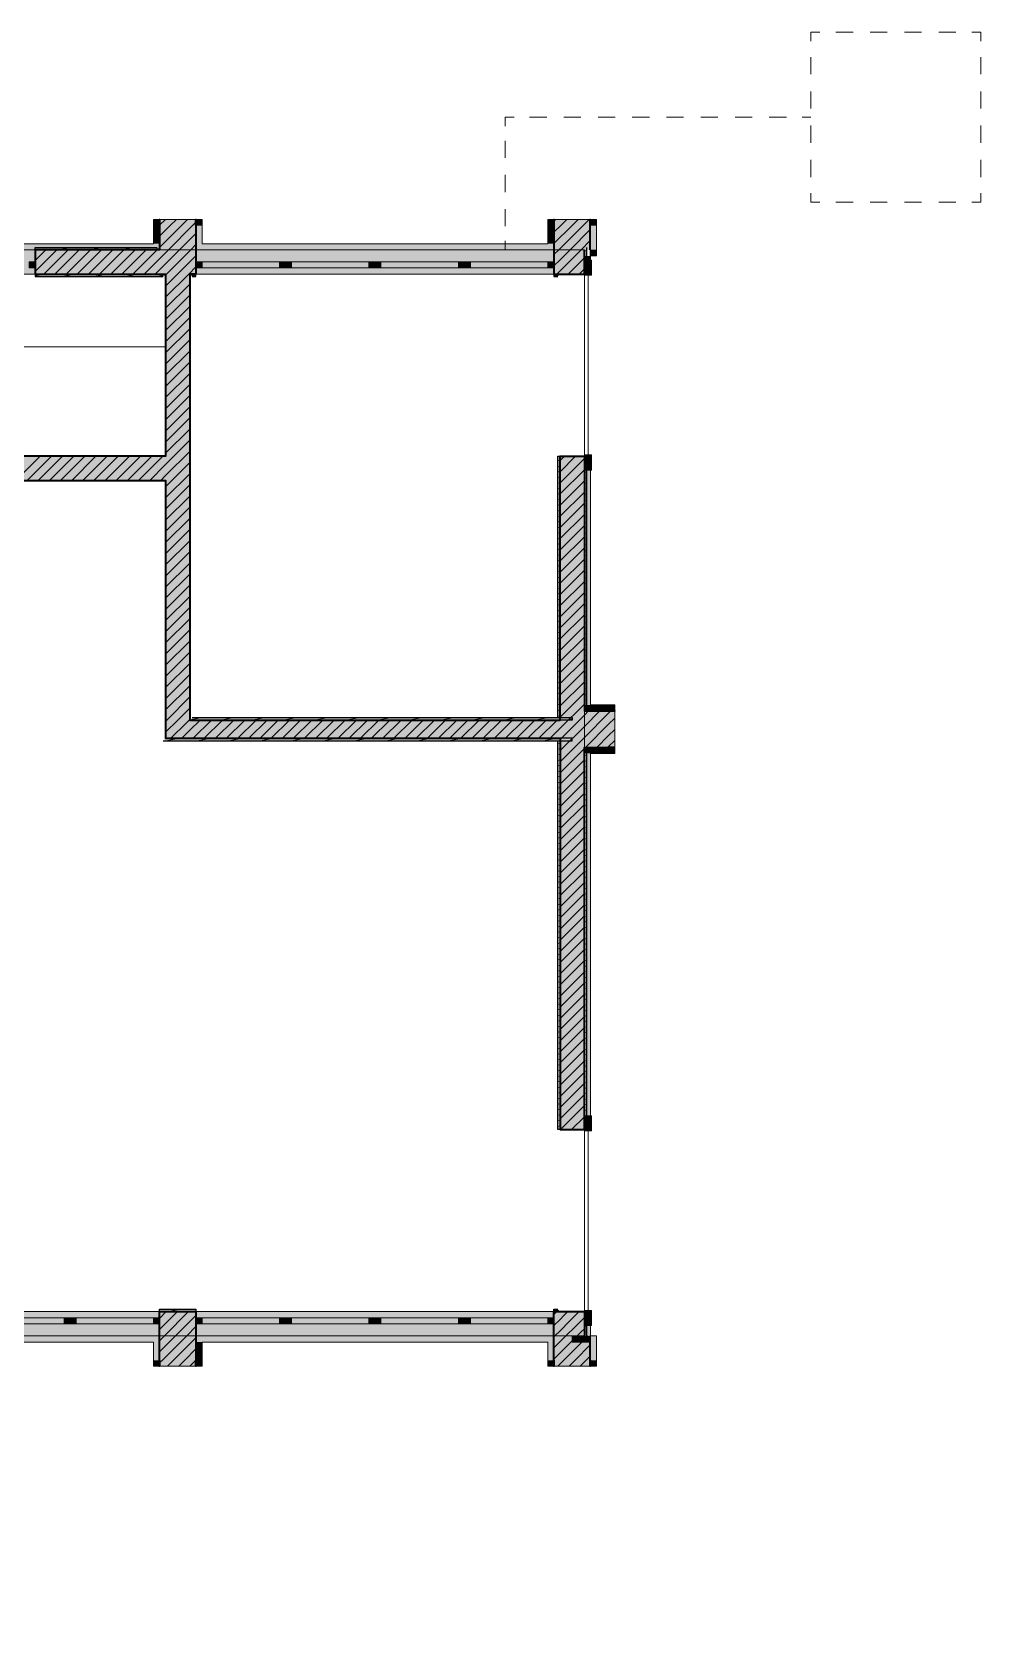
# Model space of a CAD drawing. Header units: inches. Extents: x 99 to 83418, y 65 to 21631.
# Drawn here: x 75601 to 83418, y 8376 to 21631 of the extents above; entities that cross this region are included whole.
import ezdxf

# ---------------------------------------------------------------- set-up
doc = ezdxf.new("R2010")
doc.units = ezdxf.units.IN
doc.header["$MEASUREMENT"] = 0
doc.layers.add('PDF_Interior$-$Furniture$', color=7, linetype='Continuous', true_color=0x573938)
doc.layers.add('PDF_Structural - Bearing', color=7, linetype='Continuous')

msp = doc.modelspace()

# ---------------------------------------------------------------- linework, layer by layer
at = {"layer": 'PDF_Interior$-$Furniture$', "color": 121, "lineweight": 13, "true_color": 0x80ffdf}
for points in [[(75658, 19858), (75626, 19852)], [(75917, 19858), (75803, 19838)], [(76176, 19858), (76063, 19838)], [(76435, 19858), (76322, 19838)], [(76640, 19849), (76581, 19838)], [(80171, 19831), (80151, 19828)], [(80171, 19786), (80151, 19782)], [(75706, 19638), (75626, 19624)], [(75965, 19638), (75851, 19618)], [(76224, 19638), (76111, 19618)], [(76483, 19638), (76370, 19618)], [(76691, 19629), (76629, 19618)], [(76950, 19629), (76916, 19623)], [(80171, 19740), (80151, 19736)], [(80171, 19694), (80151, 19691)], [(80171, 19649), (80151, 19645)], [(79951, 18102), (79931, 18098)], [(79951, 18056), (79931, 18053)], [(80156, 18138), (80151, 18137)], [(80171, 18095), (80151, 18091)], [(80171, 18049), (80151, 18046)], [(79951, 18010), (79931, 18007)], [(79951, 17965), (79931, 17961)], [(79951, 17919), (79931, 17916)], [(80171, 18004), (80151, 18000)], [(80171, 17958), (80151, 17954)], [(80171, 17912), (80151, 17909)], [(79951, 17873), (79931, 17870)], [(79951, 17828), (79931, 17824)], [(79951, 17782), (79931, 17778)], [(80171, 17867), (80151, 17863)], [(80171, 17821), (80151, 17817)], [(80171, 17775), (80151, 17772)], [(79951, 17736), (79931, 17733)], [(79951, 17691), (79931, 17687)], [(79951, 17645), (79931, 17641)], [(80171, 17729), (80151, 17726)], [(80171, 17684), (80151, 17680)], [(80171, 17638), (80151, 17635)], [(79951, 17599), (79931, 17596)], [(79951, 17554), (79931, 17550)], [(79951, 17508), (79931, 17504)], [(80171, 17592), (80151, 17589)], [(80171, 17547), (80151, 17543)], [(80171, 17501), (80151, 17497)], [(79951, 17462), (79931, 17459)], [(79951, 17416), (79931, 17413)], [(79951, 17371), (79931, 17367)], [(80171, 17455), (80151, 17452)], [(80171, 17410), (80151, 17406)], [(79951, 17325), (79931, 17322)], [(79951, 17279), (79931, 17276)], [(79951, 17234), (79931, 17230)], [(80171, 17364), (80151, 17360)], [(80171, 17318), (80151, 17315)], [(80171, 17272), (80151, 17269)], [(79951, 17188), (79931, 17184)], [(79951, 17142), (79931, 17139)], [(80171, 17227), (80151, 17223)], [(80171, 17181), (80151, 17178)], [(80171, 17135), (80151, 17132)], [(79951, 17097), (79931, 17093)], [(79951, 17051), (79931, 17047)], [(79951, 17005), (79931, 17002)], [(80171, 17090), (80151, 17086)], [(80171, 17044), (80151, 17040)], [(80171, 16998), (80151, 16995)], [(79951, 16960), (79931, 16956)], [(79951, 16914), (79931, 16910)], [(79951, 16868), (79931, 16865)], [(80171, 16953), (80151, 16949)], [(80171, 16907), (80151, 16903)], [(80171, 16861), (80151, 16858)], [(79951, 16822), (79931, 16819)], [(79951, 16777), (79931, 16773)], [(79951, 16731), (79931, 16728)], [(80171, 16816), (80151, 16812)], [(80171, 16770), (80151, 16766)], [(80171, 16724), (80151, 16721)], [(79951, 16685), (79931, 16682)], [(79951, 16640), (79931, 16636)], [(79951, 16594), (79931, 16590)], [(80171, 16678), (80151, 16675)], [(80171, 16633), (80151, 16629)], [(80171, 16587), (80151, 16584)], [(79951, 16548), (79931, 16545)], [(79951, 16503), (79931, 16499)], [(79951, 16457), (79931, 16453)], [(80171, 16541), (80151, 16538)], [(80171, 16496), (80151, 16492)], [(80171, 16450), (80151, 16446)], [(79951, 16411), (79931, 16408)], [(79951, 16366), (79931, 16362)], [(79951, 16320), (79931, 16316)], [(80171, 16404), (80151, 16401)], [(80171, 16359), (80151, 16355)], [(80171, 16313), (80151, 16309)], [(79951, 16274), (79931, 16271)], [(79951, 16228), (79931, 16225)], [(79951, 16183), (79931, 16179)], [(80171, 16267), (80151, 16264)], [(80171, 16222), (80151, 16218)], [(80171, 16176), (80151, 16172)], [(79951, 16137), (79931, 16134)], [(79951, 16091), (79931, 16088)], [(79951, 16046), (79931, 16042)], [(80171, 16130), (80151, 16127)], [(80171, 16084), (80151, 16081)], [(77004, 15983), (76902, 15965)], [(77264, 15983), (77150, 15963)], [(77523, 15983), (77409, 15963)], [(77782, 15983), (77668, 15963)], [(78041, 15983), (77928, 15963)], [(78300, 15983), (78187, 15963)], [(78559, 15983), (78446, 15963)], [(78818, 15983), (78705, 15963)], [(79078, 15983), (78964, 15963)], [(79337, 15983), (79223, 15963)], [(79596, 15983), (79482, 15963)], [(79855, 15983), (79742, 15963)], [(79951, 16000), (79931, 15996)], [(80051, 15972), (80001, 15963)], [(76818, 15813), (76704, 15793)], [(77077, 15813), (76964, 15793)], [(77336, 15813), (77223, 15793)], [(77595, 15813), (77482, 15793)], [(77854, 15813), (77741, 15793)], [(78114, 15813), (78000, 15793)], [(78373, 15813), (78259, 15793)], [(78632, 15813), (78518, 15793)], [(78891, 15813), (78778, 15793)], [(79150, 15813), (79037, 15793)], [(79409, 15813), (79296, 15793)], [(79668, 15813), (79555, 15793)], [(79928, 15813), (79814, 15793)], [(79951, 15771), (79931, 15768)], [(79951, 15726), (79931, 15722)], [(79951, 15680), (79931, 15677)], [(80170, 15719), (80151, 15715)], [(80171, 15673), (80151, 15670)], [(79951, 15634), (79931, 15631)], [(79951, 15589), (79931, 15585)], [(79951, 15543), (79931, 15539)], [(80171, 15627), (80151, 15624)], [(80171, 15582), (80151, 15578)], [(80171, 15536), (80151, 15533)], [(79951, 15497), (79931, 15494)], [(79951, 15452), (79931, 15448)], [(79951, 15406), (79931, 15402)], [(80171, 15490), (80151, 15487)], [(80171, 15445), (80151, 15441)], [(80171, 15399), (80151, 15395)], [(79951, 15360), (79931, 15357)], [(79951, 15315), (79931, 15311)], [(79951, 15269), (79931, 15265)], [(80171, 15353), (80151, 15350)], [(80171, 15308), (80151, 15304)], [(80171, 15262), (80151, 15258)], [(79951, 15223), (79931, 15220)], [(79951, 15177), (79931, 15174)], [(79951, 15132), (79931, 15128)], [(80171, 15216), (80151, 15213)], [(80171, 15171), (80151, 15167)], [(80171, 15125), (80151, 15121)], [(79951, 15086), (79931, 15083)], [(79951, 15040), (79931, 15037)], [(79951, 14995), (79931, 14991)], [(80171, 15079), (80151, 15076)], [(80171, 15033), (80151, 15030)], [(80171, 14988), (80151, 14984)], [(79951, 14949), (79931, 14945)], [(79951, 14903), (79931, 14900)], [(79951, 14858), (79931, 14854)], [(80171, 14942), (80151, 14939)], [(80171, 14896), (80151, 14893)], [(80171, 14851), (80151, 14847)], [(79951, 14812), (79931, 14808)], [(79951, 14766), (79931, 14763)], [(79951, 14721), (79931, 14717)], [(80171, 14805), (80151, 14801)], [(80171, 14759), (80151, 14756)], [(79951, 14675), (79931, 14671)], [(79951, 14629), (79931, 14626)], [(79951, 14583), (79931, 14580)], [(80171, 14714), (80151, 14710)], [(80171, 14668), (80151, 14664)], [(80171, 14622), (80151, 14619)], [(79951, 14538), (79931, 14534)], [(79951, 14492), (79931, 14489)], [(80171, 14577), (80151, 14573)], [(80171, 14531), (80151, 14527)], [(80171, 14485), (80151, 14482)], [(79951, 14446), (79931, 14443)], [(79951, 14401), (79931, 14397)], [(79951, 14355), (79931, 14351)], [(80171, 14439), (80151, 14436)], [(80171, 14394), (80151, 14390)], [(80171, 14348), (80151, 14345)], [(79951, 14309), (79931, 14306)], [(79951, 14264), (79931, 14260)], [(79951, 14218), (79931, 14214)], [(80171, 14302), (80151, 14299)], [(80171, 14257), (80151, 14253)], [(80171, 14211), (80151, 14207)], [(79951, 14172), (79931, 14169)], [(79951, 14126), (79931, 14123)], [(79951, 14081), (79931, 14077)], [(80171, 14165), (80151, 14162)], [(80171, 14120), (80151, 14116)], [(80171, 14074), (80151, 14070)], [(79951, 14035), (79931, 14032)], [(79951, 13989), (79931, 13986)], [(79951, 13944), (79931, 13940)], [(80171, 14028), (80151, 14025)], [(80171, 13983), (80151, 13979)], [(80171, 13937), (80151, 13933)], [(79951, 13898), (79931, 13894)], [(79951, 13852), (79931, 13849)], [(79951, 13807), (79931, 13803)], [(80171, 13891), (80151, 13888)], [(80171, 13845), (80151, 13842)], [(80171, 13800), (80151, 13796)], [(79951, 13761), (79931, 13757)], [(79951, 13715), (79931, 13712)], [(79951, 13670), (79931, 13666)], [(80171, 13754), (80151, 13751)], [(80171, 13708), (80151, 13705)], [(80171, 13663), (80151, 13659)], [(79951, 13624), (79931, 13620)], [(79951, 13578), (79931, 13575)], [(79951, 13532), (79931, 13529)], [(80171, 13617), (80151, 13613)], [(80171, 13571), (80151, 13568)], [(80171, 13526), (80151, 13522)], [(79951, 13487), (79931, 13483)], [(79951, 13441), (79931, 13438)], [(79951, 13395), (79931, 13392)], [(80171, 13480), (80151, 13476)], [(80171, 13434), (80151, 13431)], [(80171, 13388), (80151, 13385)], [(79951, 13350), (79931, 13346)], [(79951, 13304), (79931, 13300)], [(79951, 13258), (79931, 13255)], [(80171, 13343), (80151, 13339)], [(80171, 13297), (80151, 13294)], [(79951, 13213), (79931, 13209)], [(79951, 13167), (79931, 13163)], [(80171, 13251), (80151, 13248)], [(80171, 13206), (80151, 13202)], [(80171, 13160), (80151, 13156)], [(79951, 13121), (79931, 13118)], [(79951, 13076), (79931, 13072)], [(79951, 13030), (79931, 13026)], [(80171, 13114), (80151, 13111)], [(80171, 13069), (80151, 13065)], [(80171, 13023), (80151, 13019)], [(79951, 12984), (79931, 12981)], [(79951, 12938), (79931, 12935)], [(79951, 12893), (79931, 12889)], [(80171, 12977), (80151, 12974)], [(80171, 12932), (80151, 12928)], [(80171, 12886), (80151, 12882)], [(79951, 12847), (79931, 12844)], [(79951, 12801), (79931, 12798)], [(79951, 12756), (79931, 12752)], [(80171, 12840), (80151, 12837)], [(80171, 12794), (80151, 12791)], [(80171, 12749), (80151, 12745)], [(79951, 12710), (79931, 12706)], [(79951, 12664), (79931, 12661)], [(79951, 12619), (79931, 12615)], [(80171, 12703), (80151, 12700)], [(80171, 12657), (80151, 12654)], [(80171, 12612), (80151, 12608)], [(76713, 11088), (76826, 11108)], [(79931, 11107), (79900, 11102)], [(80171, 11058), (80151, 11055)], [(80171, 11012), (80151, 11009)], [(80171, 10967), (80151, 10963)], [(80171, 10921), (80151, 10917)], [(80171, 10875), (80164, 10874)]]:
    msp.add_lwpolyline(points, dxfattribs=at)
at = {"layer": 'PDF_Interior$-$Furniture$', "color": 126, "lineweight": 25, "true_color": 0x008060}
for points in [[(76650, 19838), (75626, 19838), (75626, 19858), (76630, 19858)], [(80151, 19838), (80151, 19638), (80171, 19638), (80171, 19858)], [(76700, 19638), (75626, 19638), (75626, 19618), (76680, 19618)], [(76920, 19618), (76950, 19618), (76950, 19638), (76900, 19638)], [(79951, 19638), (79900, 19638), (79900, 19618), (79931, 19618)], [(79931, 15983), (79931, 18138), (79951, 18138), (79951, 15963)], [(80171, 16058), (80171, 18138), (80151, 18138), (80151, 16038)], [(76920, 15983), (80051, 15983), (80051, 15963), (76900, 15963)], [(76680, 15793), (80051, 15793), (80051, 15813), (76700, 15813)], [(79951, 15813), (79951, 12588), (79931, 12588), (79931, 15793)], [(80151, 15738), (80151, 12588), (80171, 12588), (80171, 15718)], [(79951, 11088), (79900, 11088), (79900, 11108), (79931, 11108)], [(80171, 10868), (80171, 11088), (80151, 11088), (80151, 10888)]]:
    msp.add_lwpolyline(points, dxfattribs=at)
msp.add_lwpolyline([(76950, 11088), (76650, 11088), (76650, 11108), (76950, 11108)], close=True, dxfattribs=at)
at = {"layer": 'PDF_Interior$-$Furniture$', "color": 7, "lineweight": 0, "true_color": 0xffffff, "transparency": 33554559}
for points in [[(76650, 19838), (76630, 19858), (75626, 19838), (75626, 19858)], [(80151, 19838), (80151, 19638), (80171, 19858), (80171, 19638)], [(76680, 19618), (76700, 19638), (75626, 19618), (75626, 19638)], [(76900, 19638), (76920, 19618), (76950, 19638), (76950, 19618)], [(79951, 19638), (79900, 19638), (79931, 19618), (79900, 19618)], [(79931, 18138), (79931, 15983), (79951, 18138), (79951, 15963)], [(80151, 16038), (80171, 16058), (80151, 18138), (80171, 18138)], [(76920, 15983), (76900, 15963), (80051, 15983), (80051, 15963)], [(80051, 15793), (80051, 15813), (76680, 15793), (76700, 15813)], [(79951, 15813), (79931, 15793), (79951, 12588), (79931, 12588)], [(80151, 12588), (80171, 12588), (80151, 15738), (80171, 15718)], [(76950, 11108), (76650, 11108), (76950, 11088), (76650, 11088)], [(79931, 11108), (79900, 11108), (79951, 11088), (79900, 11088)], [(80171, 11088), (80151, 11088), (80171, 10868), (80151, 10888)]]:
    msp.add_solid(points, dxfattribs=at)
at = {"layer": 'PDF_Structural - Bearing', "lineweight": 13}
for points in [[(82018, 21558), (82018, 21631), (82091, 21631)], [(82224, 21631), (82365, 21631)], [(82506, 21631), (82647, 21631)], [(82788, 21631), (82929, 21631)], [(83071, 21631), (83212, 21631)], [(83345, 21631), (83418, 21631), (83418, 21558)], [(82018, 21284), (82018, 21425)], [(83418, 21425), (83418, 21284)], [(82018, 21002), (82018, 21143)], [(83418, 21143), (83418, 21002)], [(79498, 20858), (79498, 20931), (79571, 20931)], [(79699, 20931), (79841, 20931)], [(79982, 20931), (80123, 20931)], [(80264, 20931), (80405, 20931)], [(80546, 20931), (80687, 20931)], [(80828, 20931), (80969, 20931)], [(81111, 20931), (81252, 20931)], [(81393, 20931), (81534, 20931)], [(81675, 20931), (81816, 20931)], [(81945, 20931), (82018, 20931)], [(82018, 20720), (82018, 20861)], [(83418, 20861), (83418, 20720)], [(79498, 20596), (79498, 20737)], [(82018, 20437), (82018, 20578)], [(83418, 20578), (83418, 20437)], [(79498, 20314), (79498, 20455)], [(82091, 20231), (82018, 20231), (82018, 20304)], [(83418, 20304), (83418, 20231), (83345, 20231)], [(79498, 20032), (79498, 20173)], [(82365, 20231), (82224, 20231)], [(82647, 20231), (82506, 20231)], [(82929, 20231), (82788, 20231)], [(83212, 20231), (83071, 20231)], [(79498, 19838), (79498, 19911)], [(77638, 19738), (77000, 19738)], [(77000, 19688), (77638, 19688)], [(78375, 19738), (77738, 19738)], [(77738, 19688), (78375, 19688)], [(79113, 19738), (78475, 19738)], [(78475, 19688), (79113, 19688)], [(79850, 19738), (79213, 19738)], [(79213, 19688), (79850, 19688)], [(73651, 19038), (76700, 19038)], [(75225, 11038), (75863, 11038)], [(75963, 11038), (76600, 11038)], [(77000, 11038), (77638, 11038)], [(77738, 11038), (78375, 11038)], [(78475, 11038), (79113, 11038)], [(79213, 11038), (79850, 11038)], [(75863, 10988), (75225, 10988)], [(76600, 10988), (75963, 10988)], [(77638, 10988), (77000, 10988)], [(78375, 10988), (77738, 10988)], [(79113, 10988), (78475, 10988)], [(79850, 10988), (79213, 10988)]]:
    msp.add_lwpolyline(points, dxfattribs=at)
at = {"layer": 'PDF_Structural - Bearing', "color": 251, "lineweight": 18, "true_color": 0x6a6a6a}
for points in [[(76950, 20088), (76650, 20088), (76600, 20088), (76600, 19888), (73750, 19888), (73750, 20038), (73750, 20088), (73400, 20088)], [(73700, 19838), (76650, 19838), (76650, 19888), (76650, 20038)], [(80200, 20088), (79900, 20088), (79850, 20088), (79850, 19888), (77000, 19888), (77000, 20038), (77000, 20088), (76650, 20088)], [(76950, 20038), (76950, 19838), (77000, 19838), (79900, 19838), (79900, 19888), (79900, 20038)], [(80151, 19788), (80151, 19637), (80201, 19637), (80201, 19788), (80250, 19788), (80250, 20038), (80250, 20088), (79900, 20088)], [(80200, 20038), (80200, 19838), (80200, 19788)], [(80401, 15738), (80401, 16038), (80401, 16088), (80201, 16088), (80201, 18138), (80151, 18138), (80151, 16088), (80151, 16038), (80351, 16038)], [(80351, 15738), (80151, 15738), (80151, 15688), (80151, 12588), (80201, 12588), (80201, 15688), (80351, 15688), (80401, 15688), (80401, 16038)], [(76650, 10688), (76650, 10888), (76600, 10888), (73700, 10888), (73700, 10838), (73700, 10688)], [(79900, 10688), (79900, 10888), (79850, 10888), (76950, 10888), (76950, 10838), (76950, 10688)], [(79900, 10638), (80200, 10638), (80250, 10638), (80250, 10888), (80200, 10888), (80200, 10688)], [(73400, 10638), (73700, 10638), (73750, 10638), (73750, 10838), (76600, 10838), (76600, 10688), (76600, 10638), (76950, 10638)], [(76650, 10638), (76950, 10638), (77000, 10638), (77000, 10838), (79850, 10838), (79850, 10688), (79850, 10638), (80200, 10638)]]:
    msp.add_lwpolyline(points, dxfattribs=at)
at = {"layer": 'PDF_Structural - Bearing', "lineweight": 35}
for points in [[(76650, 20038), (76650, 20088), (76650, 20038), (76650, 19838), (75626, 19838), (75626, 19738), (75626, 19688), (75626, 19638), (76700, 19638), (76700, 18138), (73651, 18138)], [(76950, 20038), (76950, 20088), (76950, 20038), (76950, 19838), (76950, 19738), (76950, 19688), (76950, 19638), (76900, 19638), (76900, 15963), (79951, 15963), (79951, 18138), (80151, 18138), (80151, 16038), (80351, 16038)], [(79900, 20038), (79900, 20088), (79900, 20038), (79900, 19838), (79900, 19738), (79900, 19688), (79900, 19638), (79951, 19638), (80151, 19638), (80151, 19838)], [(80200, 19838), (80200, 20038), (80200, 20088), (80200, 20038)], [(79951, 19638), (80151, 19638)], [(79951, 18138), (80151, 18138)], [(73700, 10688), (73700, 10638), (73700, 10688), (73700, 10888), (73700, 10988), (73700, 11038), (73700, 11088), (73651, 11088), (73651, 17938), (76700, 17938), (76700, 15813), (76900, 15813), (79951, 15813), (79951, 12588), (80151, 12588), (80151, 15738), (80351, 15738)], [(79951, 12588), (80151, 12588)], [(76650, 10688), (76650, 10638), (76650, 10688), (76650, 10888), (76650, 10988), (76650, 11038), (76650, 11088), (76950, 11088), (76950, 11038), (76950, 10988), (76950, 10888), (76950, 10688), (76950, 10638), (76950, 10688)], [(79900, 10688), (79900, 10638), (79900, 10688), (79900, 10888), (79900, 10988), (79900, 11038), (79900, 11088), (79951, 11088), (80151, 11088), (80151, 10888)], [(79951, 11088), (80151, 11088)], [(80200, 10688), (80200, 10638), (80200, 10688), (80200, 10888)]]:
    msp.add_lwpolyline(points, dxfattribs=at)
at = {"layer": 'PDF_Structural - Bearing', "color": 11, "lineweight": 9, "true_color": 0xfe847a}
for points in [[(76523, 19638), (76723, 19838), (76923, 20038), (76950, 20065)], [(76650, 19857), (76831, 20038), (76881, 20088)], [(76650, 19949), (76739, 20038), (76789, 20088)], [(76650, 20041), (76698, 20088)], [(79900, 19798), (79941, 19838), (80141, 20038), (80191, 20088)], [(79900, 19890), (80049, 20038), (80099, 20088)], [(79900, 19982), (79957, 20038), (80007, 20088)], [(79900, 20074), (79915, 20088)], [(76615, 19638), (76815, 19838), (76950, 19973)], [(79900, 19706), (79951, 19756), (80033, 19838), (80200, 20006)], [(79925, 19638), (79951, 19664), (80125, 19838), (80200, 19914)], [(75626, 19660), (75804, 19838)], [(75626, 19751), (75712, 19838)], [(75696, 19638), (75896, 19838)], [(75788, 19638), (75988, 19838)], [(75880, 19638), (76080, 19838)], [(75972, 19638), (76172, 19838)], [(76064, 19638), (76264, 19838)], [(76156, 19638), (76356, 19838)], [(76248, 19638), (76448, 19838)], [(76339, 19638), (76539, 19838)], [(76431, 19638), (76631, 19838)], [(76700, 19631), (76707, 19638), (76907, 19838), (76950, 19881)], [(76700, 19539), (76799, 19638), (76950, 19789)], [(80151, 19772), (80016, 19638)], [(76700, 19447), (76891, 19638), (76950, 19697)], [(80151, 19680), (80108, 19638)], [(76700, 19356), (76900, 19556)], [(76700, 19264), (76900, 19464)], [(76700, 19172), (76900, 19372)], [(76700, 19080), (76900, 19280)], [(76700, 18988), (76900, 19188)], [(76700, 18896), (76900, 19096)], [(76700, 18804), (76900, 19004)], [(76700, 18712), (76900, 18912)], [(76700, 18620), (76900, 18820)], [(76700, 18528), (76900, 18728)], [(76700, 18436), (76900, 18636)], [(76700, 18344), (76900, 18544)], [(76700, 18252), (76900, 18452)], [(76700, 18161), (76900, 18361)], [(76570, 17938), (76700, 18069), (76900, 18269)], [(76662, 17938), (76700, 17977), (76900, 18177)], [(75467, 17938), (75667, 18138)], [(75559, 17938), (75759, 18138)], [(75651, 17938), (75851, 18138)], [(75743, 17938), (75943, 18138)], [(75835, 17938), (76035, 18138)], [(75926, 17938), (76126, 18138)], [(76018, 17938), (76218, 18138)], [(76110, 17938), (76310, 18138)], [(76202, 17938), (76402, 18138)], [(76294, 17938), (76494, 18138)], [(76386, 17938), (76586, 18138)], [(76478, 17938), (76678, 18138)], [(76700, 17885), (76900, 18085)], [(79951, 18009), (80079, 18138)], [(79951, 18101), (79987, 18138)], [(79951, 17918), (80151, 18118)], [(76700, 17793), (76900, 17993)], [(76700, 17701), (76900, 17901)], [(79951, 17826), (80151, 18026)], [(79951, 17734), (80151, 17934)], [(76700, 17609), (76900, 17809)], [(79951, 17642), (80151, 17842)], [(76700, 17517), (76900, 17717)], [(79951, 17550), (80151, 17750)], [(79951, 17458), (80151, 17658)], [(76700, 17425), (76900, 17625)], [(76700, 17333), (76900, 17533)], [(79951, 17366), (80151, 17566)], [(76700, 17241), (76900, 17441)], [(79951, 17274), (80151, 17474)], [(79951, 17182), (80151, 17382)], [(76700, 17149), (76900, 17349)], [(76700, 17057), (76900, 17257)], [(79951, 17090), (80151, 17290)], [(76700, 16966), (76900, 17166)], [(79951, 16998), (80151, 17198)], [(79951, 16906), (80151, 17106)], [(76700, 16874), (76900, 17074)], [(76700, 16782), (76900, 16982)], [(79951, 16814), (80151, 17014)], [(76700, 16690), (76900, 16890)], [(79951, 16723), (80151, 16923)], [(76700, 16598), (76900, 16798)], [(76700, 16506), (76900, 16706)], [(79951, 16631), (80151, 16831)], [(79951, 16539), (80151, 16739)], [(76700, 16414), (76900, 16614)], [(79951, 16447), (80151, 16647)], [(76700, 16322), (76900, 16522)], [(79951, 16355), (80151, 16555)], [(79951, 16263), (80151, 16463)], [(76700, 16230), (76900, 16430)], [(76700, 16138), (76900, 16338)], [(79951, 16171), (80151, 16371)], [(76700, 16046), (76900, 16246)], [(79951, 16079), (80151, 16279)], [(79951, 15987), (80151, 16187)], [(76900, 16154), (76709, 15963), (76700, 15954)], [(76900, 16062), (76801, 15963), (76700, 15862)], [(79868, 15813), (79951, 15895), (80151, 16095)], [(76871, 15941), (76743, 15813)], [(76985, 15963), (76900, 15879), (76835, 15813)], [(76900, 15971), (76893, 15963), (76871, 15941)], [(76927, 15813), (77077, 15963)], [(77019, 15813), (77169, 15963)], [(77111, 15813), (77261, 15963)], [(77203, 15813), (77353, 15963)], [(77295, 15813), (77445, 15963)], [(77386, 15813), (77536, 15963)], [(77478, 15813), (77628, 15963)], [(77570, 15813), (77720, 15963)], [(77662, 15813), (77812, 15963)], [(77754, 15813), (77904, 15963)], [(77846, 15813), (77996, 15963)], [(77938, 15813), (78088, 15963)], [(78030, 15813), (78180, 15963)], [(78122, 15813), (78272, 15963)], [(78214, 15813), (78364, 15963)], [(78306, 15813), (78456, 15963)], [(78398, 15813), (78548, 15963)], [(78490, 15813), (78640, 15963)], [(78581, 15813), (78731, 15963)], [(78673, 15813), (78823, 15963)], [(78765, 15813), (78915, 15963)], [(78857, 15813), (79007, 15963)], [(78949, 15813), (79099, 15963)], [(79041, 15813), (79191, 15963)], [(79133, 15813), (79283, 15963)], [(79225, 15813), (79375, 15963)], [(79317, 15813), (79467, 15963)], [(79409, 15813), (79559, 15963)], [(79501, 15813), (79651, 15963)], [(79593, 15813), (79743, 15963)], [(79685, 15813), (79835, 15963)], [(79776, 15813), (79926, 15963)], [(79951, 15619), (80151, 15819), (80351, 16019), (80369, 16038)], [(79951, 15711), (80151, 15911), (80277, 16038)], [(79951, 15803), (80151, 16003), (80185, 16038)], [(80161, 15738), (80351, 15928), (80401, 15978)], [(80253, 15738), (80351, 15836), (80401, 15886)], [(80345, 15738), (80351, 15744), (80401, 15794)], [(79951, 15528), (80151, 15728)], [(79951, 15436), (80151, 15636)], [(79951, 15344), (80151, 15544)], [(79951, 15252), (80151, 15452)], [(79951, 15160), (80151, 15360)], [(79951, 15068), (80151, 15268)], [(79951, 14976), (80151, 15176)], [(79951, 14884), (80151, 15084)], [(79951, 14792), (80151, 14992)], [(79951, 14700), (80151, 14900)], [(79951, 14608), (80151, 14808)], [(79951, 14516), (80151, 14716)], [(79951, 14424), (80151, 14624)], [(79951, 14333), (80151, 14533)], [(79951, 14241), (80151, 14441)], [(79951, 14149), (80151, 14349)], [(79951, 14057), (80151, 14257)], [(79951, 13965), (80151, 14165)], [(79951, 13873), (80151, 14073)], [(79951, 13781), (80151, 13981)], [(79951, 13689), (80151, 13889)], [(79951, 13597), (80151, 13797)], [(79951, 13505), (80151, 13705)], [(79951, 13413), (80151, 13613)], [(79951, 13321), (80151, 13521)], [(79951, 13229), (80151, 13429)], [(79951, 13138), (80151, 13338)], [(79951, 13046), (80151, 13246)], [(79951, 12954), (80151, 13154)], [(79951, 12862), (80151, 13062)], [(79951, 12770), (80151, 12970)], [(79951, 12678), (80151, 12878)], [(79953, 12588), (80151, 12786)], [(80045, 12588), (80151, 12694)], [(80137, 12588), (80151, 12602)], [(76650, 10849), (76690, 10888), (76890, 11088)], [(76650, 10940), (76798, 11088)], [(76650, 11032), (76706, 11088)], [(76650, 10757), (76782, 10888), (76950, 11057)], [(79900, 10881), (79907, 10888), (79951, 10931), (80029, 11010), (80107, 11088)], [(79900, 11065), (79923, 11088)], [(79900, 10973), (79951, 11023), (79983, 11056)], [(80151, 11039), (80075, 10964), (79999, 10888), (79900, 10789)], [(80015, 11088), (79983, 11056)], [(76650, 10665), (76674, 10688), (76874, 10888), (76950, 10965)], [(76716, 10638), (76766, 10688), (76950, 10873)], [(80151, 10947), (80121, 10918), (80091, 10888), (79900, 10697)], [(79933, 10638), (79983, 10688), (80183, 10888)], [(76808, 10638), (76858, 10688), (76950, 10781)], [(80025, 10638), (80075, 10688), (80200, 10814)], [(76900, 10638), (76950, 10688), (76950, 10689)], [(80117, 10638), (80167, 10688), (80200, 10722)]]:
    msp.add_lwpolyline(points, dxfattribs=at)
at = {"layer": 'PDF_Structural - Bearing', "color": 123, "lineweight": 18, "true_color": 0x71cebe}
msp.add_lwpolyline([(53950, 19838), (53950, 10888), (70188, 10888), (70188, 8376), (73663, 8376), (73663, 10888), (80151, 10888), (80151, 19838)], close=True, dxfattribs=at)
at = {"layer": 'PDF_Structural - Bearing', "lineweight": 13}
for points in [[(74426, 19638), (75626, 19638), (75626, 19688), (75626, 19738), (75626, 19688), (75576, 19688), (75576, 19738), (75626, 19738), (75626, 19838), (74426, 19838), (74426, 19738), (74426, 19688)], [(76950, 19638), (79900, 19638), (79900, 19688), (79900, 19738), (79900, 19688), (79850, 19688), (79850, 19738), (79900, 19738), (79900, 19838), (76950, 19838), (76950, 19738), (76950, 19688)], [(76950, 19688), (77000, 19688), (77000, 19738), (76950, 19738)], [(77688, 19688), (77738, 19688), (77738, 19738), (77688, 19738), (77638, 19738), (77638, 19688)], [(78425, 19688), (78475, 19688), (78475, 19738), (78425, 19738), (78375, 19738), (78375, 19688)], [(79163, 19688), (79213, 19688), (79213, 19738), (79163, 19738), (79113, 19738), (79113, 19688)], [(73700, 11088), (76650, 11088), (76650, 11038), (76650, 10988), (76650, 11038), (76600, 11038), (76600, 10988), (76650, 10988), (76650, 10888), (73700, 10888), (73700, 10988), (73700, 11038)], [(75913, 11038), (75963, 11038), (75963, 10988), (75913, 10988), (75863, 10988), (75863, 11038)], [(76950, 11088), (79900, 11088), (79900, 11038), (79900, 10988), (79900, 11038), (79850, 11038), (79850, 10988), (79900, 10988), (79900, 10888), (76950, 10888), (76950, 10988), (76950, 11038)], [(76950, 11038), (77000, 11038), (77000, 10988), (76950, 10988)], [(77688, 11038), (77738, 11038), (77738, 10988), (77688, 10988), (77638, 10988), (77638, 11038)], [(78425, 11038), (78475, 11038), (78475, 10988), (78425, 10988), (78375, 10988), (78375, 11038)], [(79163, 11038), (79213, 11038), (79213, 10988), (79163, 10988), (79113, 10988), (79113, 11038)]]:
    msp.add_lwpolyline(points, close=True, dxfattribs=at)
at = {"layer": 'PDF_Structural - Bearing', "color": 30, "lineweight": 20, "true_color": 0xff6600}
for points in [[(80151, 19628), (80211, 19628), (80211, 19753), (80151, 19753)], [(80151, 18148), (80211, 18148), (80211, 18023), (80151, 18023)], [(80151, 12578), (80211, 12578), (80211, 12703), (80151, 12703)], [(80151, 11098), (80211, 11098), (80211, 10973), (80151, 10973)]]:
    msp.add_lwpolyline(points, close=True, dxfattribs=at)
at = {"layer": 'PDF_Structural - Bearing', "color": 30, "lineweight": 18, "true_color": 0xff6600}
for points in [[(80181, 19628), (80181, 18148)], [(80181, 12578), (80181, 11098)]]:
    msp.add_lwpolyline(points, dxfattribs=at)
at = {"layer": 'PDF_Structural - Bearing', "lineweight": 35}
for points in [[(80351, 16038), (80401, 16038)], [(80401, 15738), (80351, 15738)]]:
    msp.add_lwpolyline(points, close=True, dxfattribs=at)
at = {"layer": 'PDF_Structural - Bearing', "color": 251, "lineweight": 18, "true_color": 0x6a6a6a}
msp.add_lwpolyline([(80201, 11088), (80151, 11088), (80151, 10888), (80050, 10888), (80050, 10838), (80201, 10838), (80201, 10888)], close=True, dxfattribs=at)
at = {"layer": 'PDF_Structural - Bearing', "color": 7, "lineweight": 0, "true_color": 0xffffff, "transparency": 33554559}
for points in [[(76600, 20038), (76600, 20088), (76650, 20038)], [(76600, 20088), (76650, 20088), (76650, 20038)], [(76600, 20038), (76650, 20038), (76600, 19888), (76650, 19888)], [(76950, 20088), (76950, 20038), (76650, 20088), (76650, 20038)], [(76650, 20038), (76950, 20038), (76650, 19838), (76950, 19838)], [(76950, 20088), (77000, 20088), (76950, 20038)], [(76950, 20038), (77000, 20088), (77000, 20038)], [(76950, 20038), (77000, 20038), (76950, 19838), (77000, 19838)], [(79850, 20038), (79850, 20088), (79900, 20038)], [(79850, 20088), (79900, 20088), (79900, 20038)], [(79850, 20038), (79900, 20038), (79850, 19888), (79900, 19888)], [(80200, 20088), (80200, 20038), (79900, 20088), (79900, 20038)], [(79900, 20038), (80200, 20038), (79900, 19838), (80200, 19838)], [(80200, 20088), (80250, 20088), (80200, 20038)], [(80200, 20038), (80250, 20088), (80250, 20038)], [(80250, 19838), (80200, 19838), (80250, 20038), (80200, 20038)], [(73700, 19838), (73700, 19888), (76650, 19838), (76650, 19888)], [(77000, 19838), (77000, 19888), (79900, 19838), (79900, 19888)], [(74426, 19838), (75626, 19838), (74426, 19638), (75626, 19638)], [(75626, 19838), (76950, 19838), (75626, 19638), (76950, 19638)], [(76950, 19838), (79900, 19838), (76950, 19638), (79900, 19638)], [(79951, 19838), (79951, 19638), (79900, 19838), (79900, 19638)], [(79951, 19838), (80151, 19838), (79951, 19638)], [(79951, 19638), (80151, 19838), (80151, 19638)], [(80151, 19788), (80201, 19788), (80151, 19637), (80201, 19637)], [(80151, 19628), (80211, 19628), (80151, 19753), (80211, 19753)], [(80250, 19838), (80250, 19788), (80200, 19838)], [(80200, 19838), (80250, 19788), (80200, 19788)], [(75626, 19738), (75576, 19738), (75626, 19688), (75576, 19688)], [(76900, 15963), (76700, 15963), (76900, 19638), (76700, 19638)], [(76950, 19688), (77000, 19688), (76950, 19738), (77000, 19738)], [(77638, 19738), (77000, 19738), (77638, 19688), (77000, 19688)], [(77688, 19738), (77638, 19738), (77688, 19688), (77638, 19688)], [(77688, 19688), (77738, 19688), (77688, 19738), (77738, 19738)], [(78375, 19738), (77738, 19738), (78375, 19688), (77738, 19688)], [(78425, 19738), (78375, 19738), (78425, 19688), (78375, 19688)], [(78425, 19688), (78475, 19688), (78425, 19738), (78475, 19738)], [(79113, 19738), (78475, 19738), (79113, 19688), (78475, 19688)], [(79163, 19738), (79113, 19738), (79163, 19688), (79113, 19688)], [(79163, 19688), (79213, 19688), (79163, 19738), (79213, 19738)], [(79850, 19738), (79213, 19738), (79850, 19688), (79213, 19688)], [(79900, 19738), (79850, 19738), (79900, 19688), (79850, 19688)], [(73651, 17938), (73651, 18138), (76700, 17938), (76700, 18138)], [(79951, 12588), (79951, 18138), (80151, 12588), (80151, 18138)], [(80151, 18148), (80151, 18023), (80211, 18148), (80211, 18023)], [(80201, 16088), (80151, 16088), (80201, 18138), (80151, 18138)], [(80201, 16088), (80201, 16038), (80151, 16038)], [(80151, 16088), (80201, 16088), (80151, 16038)], [(80351, 16088), (80351, 16038), (80201, 16088), (80201, 16038)], [(80351, 16088), (80401, 16088), (80351, 16038)], [(80351, 16038), (80401, 16088), (80401, 16038)], [(76900, 15963), (76700, 15813), (76700, 15963)], [(76900, 15963), (76900, 15813), (76700, 15813)], [(76900, 15813), (76900, 15963), (79951, 15813), (79951, 15963)], [(80351, 16038), (80351, 15738), (80151, 16038), (80151, 15738)], [(80401, 15738), (80351, 15738), (80401, 16038), (80351, 16038)], [(80201, 15738), (80201, 15688), (80151, 15738)], [(80201, 15688), (80151, 15688), (80151, 15738)], [(80151, 15688), (80201, 15688), (80151, 12588), (80201, 12588)], [(80201, 15688), (80201, 15738), (80351, 15688), (80351, 15738)], [(80401, 15738), (80401, 15688), (80351, 15738)], [(80351, 15738), (80401, 15688), (80351, 15688)], [(80151, 12578), (80211, 12578), (80151, 12703), (80211, 12703)], [(73700, 10888), (73700, 11088), (76650, 10888), (76650, 11088)], [(75863, 10988), (75863, 11038), (75225, 10988), (75225, 11038)], [(75913, 10988), (75913, 11038), (75863, 10988), (75863, 11038)], [(75913, 11038), (75913, 10988), (75963, 11038), (75963, 10988)], [(76600, 10988), (76600, 11038), (75963, 10988), (75963, 11038)], [(76650, 10988), (76650, 11038), (76600, 10988), (76600, 11038)], [(76650, 10888), (76650, 11088), (76950, 10888), (76950, 11088)], [(76950, 10888), (76950, 11088), (79900, 10888), (79900, 11088)], [(76950, 11038), (76950, 10988), (77000, 11038), (77000, 10988)], [(77638, 10988), (77638, 11038), (77000, 10988), (77000, 11038)], [(77688, 10988), (77688, 11038), (77638, 10988), (77638, 11038)], [(77688, 11038), (77688, 10988), (77738, 11038), (77738, 10988)], [(78375, 10988), (78375, 11038), (77738, 10988), (77738, 11038)], [(78425, 10988), (78425, 11038), (78375, 10988), (78375, 11038)], [(78425, 11038), (78425, 10988), (78475, 11038), (78475, 10988)], [(79113, 10988), (79113, 11038), (78475, 10988), (78475, 11038)], [(79163, 10988), (79163, 11038), (79113, 10988), (79113, 11038)], [(79163, 11038), (79163, 10988), (79213, 11038), (79213, 10988)], [(79850, 10988), (79850, 11038), (79213, 10988), (79213, 11038)], [(79900, 10988), (79900, 11038), (79850, 10988), (79850, 11038)], [(79900, 10888), (79900, 11088), (79951, 10888), (79951, 11088)], [(79951, 10888), (79951, 11088), (80151, 10888)], [(79951, 11088), (80151, 11088), (80151, 10888)], [(80151, 11098), (80151, 10973), (80211, 11098), (80211, 10973)], [(80201, 10888), (80151, 10888), (80201, 11088), (80151, 11088)], [(73750, 10838), (73750, 10888), (76600, 10838), (76600, 10888)], [(76650, 10688), (76600, 10688), (76650, 10888), (76600, 10888)], [(76950, 10688), (76650, 10688), (76950, 10888), (76650, 10888)], [(79850, 10888), (79850, 10838), (76950, 10888), (76950, 10838)], [(79900, 10688), (79850, 10688), (79900, 10888), (79850, 10888)], [(80200, 10688), (79900, 10688), (80200, 10888), (79900, 10888)], [(80151, 10888), (80151, 10838), (80050, 10888), (80050, 10838)], [(80151, 10888), (80201, 10838), (80151, 10838)], [(80201, 10888), (80201, 10838), (80151, 10888)], [(80250, 10688), (80200, 10688), (80250, 10888), (80200, 10888)], [(77000, 10688), (76950, 10688), (77000, 10838), (76950, 10838)], [(76650, 10688), (76650, 10638), (76600, 10638)], [(76650, 10688), (76600, 10638), (76600, 10688)], [(76650, 10638), (76650, 10688), (76950, 10638), (76950, 10688)], [(77000, 10688), (77000, 10638), (76950, 10688)], [(76950, 10688), (77000, 10638), (76950, 10638)], [(79900, 10688), (79900, 10638), (79850, 10638)], [(79900, 10688), (79850, 10638), (79850, 10688)], [(79900, 10638), (79900, 10688), (80200, 10638), (80200, 10688)], [(80250, 10688), (80250, 10638), (80200, 10688)], [(80200, 10688), (80250, 10638), (80200, 10638)]]:
    msp.add_solid(points, dxfattribs=at)

doc.saveas('drawing.dxf')
